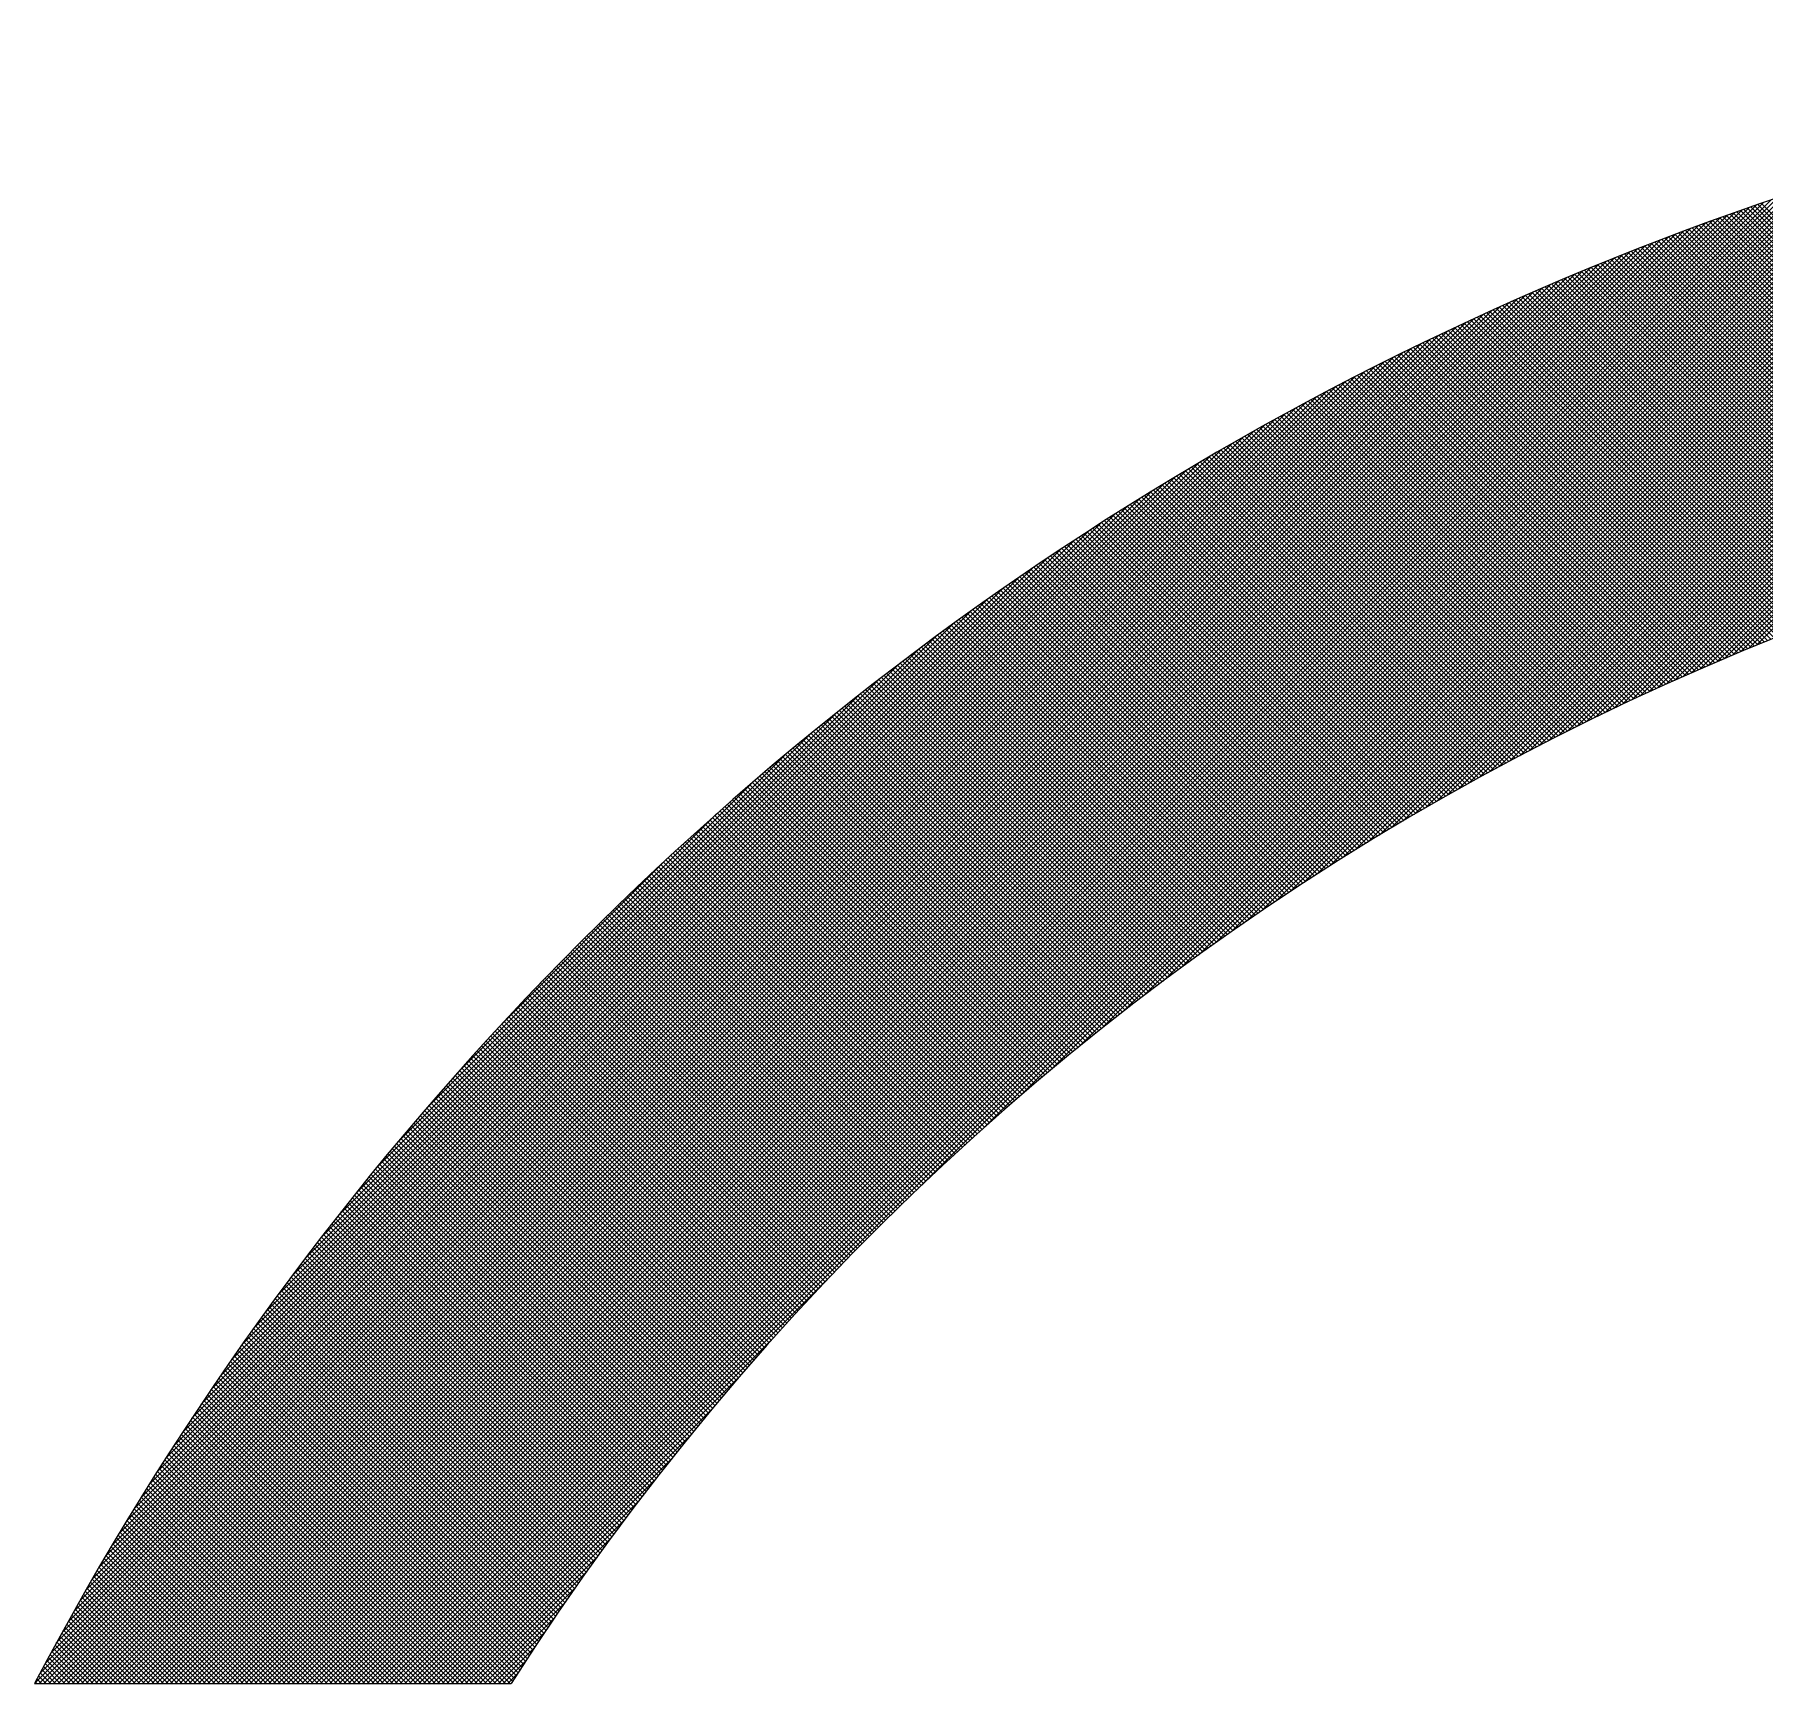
# Model space of a CAD drawing. Header units: millimetres. Extents: x 6786 to 7380, y -302 to 118.
# Drawn here: x 7322.034 to 7325.297, y -282.443 to -279.333 of the extents above; entities that cross this region are included whole.
import ezdxf

# ---------------------------------------------------------------- set-up
doc = ezdxf.new("R2010")
doc.units = ezdxf.units.MM
doc.linetypes.add('XKITLINE00', pattern=[0])

msp = doc.modelspace()

# ---------------------------------------------------------------- linework, layer by layer
at = {"color": 5, "linetype": 'XKITLINE00', "lineweight": 0}
for p, q in [((7325.0797, -280.5729), (7326.2419, -279.4108)), ((7325.096, -280.5655), (7326.2524, -279.4091)), ((7325.1122, -280.5581), (7326.263, -279.4074)), ((7325.1283, -280.5509), (7326.2735, -279.4057)), ((7325.1442, -280.5438), (7326.284, -279.404)), ((7325.16, -280.5368), (7326.2945, -279.4024)), ((7325.1757, -280.53), (7326.3049, -279.4007)), ((7325.1913, -280.5232), (7326.3154, -279.3991)), ((7325.2068, -280.5166), (7326.3258, -279.3976)), ((7325.2221, -280.5101), (7326.3362, -279.396)), ((7325.2374, -280.5036), (7326.3465, -279.3945)), ((7325.2526, -280.4973), (7326.3569, -279.393)), ((7325.2677, -280.4911), (7326.3672, -279.3915)), ((7325.2826, -280.4849), (7326.3775, -279.39)), ((7324.7979, -280.7133), (7326.0693, -279.442)), ((7324.8169, -280.7032), (7326.0803, -279.4398)), ((7324.8357, -280.6932), (7326.0912, -279.4377)), ((7324.8543, -280.6835), (7326.1021, -279.4356)), ((7324.8726, -280.6739), (7326.113, -279.4335)), ((7324.8908, -280.6646), (7326.1239, -279.4315)), ((7324.9088, -280.6554), (7326.1348, -279.4295)), ((7324.9266, -280.6465), (7326.1456, -279.4275)), ((7324.9443, -280.6377), (7326.1564, -279.4256)), ((7324.9617, -280.629), (7326.1672, -279.4236)), ((7324.979, -280.6206), (7326.1779, -279.4217)), ((7324.9962, -280.6123), (7326.1886, -279.4198)), ((7325.0132, -280.6041), (7326.1993, -279.418)), ((7325.03, -280.5961), (7326.21, -279.4161)), ((7325.0467, -280.5882), (7326.2206, -279.4143)), ((7325.0633, -280.5805), (7326.2313, -279.4126)), ((7324.5017, -280.8858), (7325.9125, -279.4749)), ((7324.5252, -280.8711), (7325.9239, -279.4724)), ((7324.5483, -280.8569), (7325.9353, -279.4699)), ((7324.571, -280.843), (7325.9466, -279.4674)), ((7324.5932, -280.8296), (7325.9579, -279.4649)), ((7324.6151, -280.8166), (7325.9692, -279.4625)), ((7324.6366, -280.8039), (7325.9804, -279.4601)), ((7324.6578, -280.7916), (7325.9916, -279.4577)), ((7324.6787, -280.7795), (7326.0028, -279.4554)), ((7324.6992, -280.7678), (7326.0139, -279.4531)), ((7324.7195, -280.7564), (7326.0251, -279.4508)), ((7324.7395, -280.7453), (7326.0362, -279.4486)), ((7324.7592, -280.7344), (7326.0472, -279.4463)), ((7324.7787, -280.7237), (7326.0583, -279.4441)), ((7324.1629, -281.1185), (7325.7734, -279.508)), ((7324.1971, -281.0931), (7325.7852, -279.5051)), ((7324.2298, -281.0693), (7325.7969, -279.5022)), ((7324.2611, -281.0469), (7325.8086, -279.4993)), ((7324.2911, -281.0256), (7325.8203, -279.4965)), ((7324.3202, -281.0054), (7325.832, -279.4937)), ((7324.3483, -280.9862), (7325.8436, -279.4909)), ((7324.3755, -280.9678), (7325.8551, -279.4881)), ((7324.402, -280.9501), (7325.8667, -279.4854)), ((7324.4278, -280.9331), (7325.8782, -279.4828)), ((7324.453, -280.9168), (7325.8897, -279.4801)), ((7324.4776, -280.9011), (7325.9011, -279.4775)), ((7322.7497, -282.4433), (7325.6536, -279.5394)), ((7322.7585, -282.4433), (7325.6658, -279.5361)), ((7323.7052, -281.5055), (7325.6779, -279.5328)), ((7323.8207, -281.3988), (7325.69, -279.5296)), ((7323.8932, -281.3352), (7325.702, -279.5264)), ((7323.9514, -281.2858), (7325.714, -279.5232)), ((7324.0018, -281.2443), (7325.7259, -279.5201)), ((7324.0469, -281.208), (7325.7379, -279.517)), ((7324.0883, -281.1755), (7325.7497, -279.514)), ((7324.1267, -281.1459), (7325.7616, -279.511)), ((7322.6702, -282.4433), (7325.5425, -279.571)), ((7322.679, -282.4433), (7325.555, -279.5673)), ((7322.6878, -282.4433), (7325.5675, -279.5637)), ((7322.6967, -282.4433), (7325.5799, -279.5601)), ((7322.7055, -282.4433), (7325.5923, -279.5565)), ((7322.7143, -282.4433), (7325.6047, -279.553)), ((7322.7232, -282.4433), (7325.617, -279.5496)), ((7322.732, -282.4433), (7325.6292, -279.5461)), ((7322.7409, -282.4433), (7325.6414, -279.5427)), ((7322.5906, -282.4433), (7325.4279, -279.606)), ((7322.5994, -282.4433), (7325.4408, -279.602)), ((7322.6083, -282.4433), (7325.4537, -279.5979)), ((7322.6171, -282.4433), (7325.4665, -279.5939)), ((7322.626, -282.4433), (7325.4793, -279.59)), ((7322.6348, -282.4433), (7325.492, -279.5861)), ((7322.6436, -282.4433), (7325.5047, -279.5822)), ((7322.6525, -282.4433), (7325.5174, -279.5784)), ((7322.6613, -282.4433), (7325.53, -279.5747)), ((7322.5287, -282.4433), (7325.336, -279.636)), ((7322.5376, -282.4433), (7325.3493, -279.6316)), ((7322.5464, -282.4433), (7325.3625, -279.6272)), ((7322.5552, -282.4433), (7325.3757, -279.6229)), ((7322.5641, -282.4433), (7325.3888, -279.6186)), ((7322.5729, -282.4433), (7325.4019, -279.6144)), ((7322.5818, -282.4433), (7325.4149, -279.6102)), ((7322.4669, -282.4433), (7325.2415, -279.6686)), ((7322.4757, -282.4433), (7325.2552, -279.6638)), ((7322.4845, -282.4433), (7325.2688, -279.659)), ((7322.4934, -282.4433), (7325.2824, -279.6543)), ((7322.5022, -282.4433), (7325.2959, -279.6497)), ((7322.5111, -282.4433), (7325.3093, -279.6451)), ((7322.5199, -282.4433), (7325.3227, -279.6405)), ((7325.8522, -280.2913), (7325.2327, -279.6718)), ((7325.8591, -280.2894), (7325.2392, -279.6695)), ((7325.866, -280.2875), (7325.2457, -279.6672)), ((7325.873, -280.2856), (7325.2523, -279.6649)), ((7325.88, -280.2837), (7325.2588, -279.6626)), ((7325.8869, -280.2818), (7325.2653, -279.6603)), ((7325.8939, -280.28), (7325.2719, -279.658)), ((7325.9009, -280.2781), (7325.2785, -279.6557)), ((7325.9079, -280.2763), (7325.285, -279.6534)), ((7325.9149, -280.2745), (7325.2916, -279.6511)), ((7322.405, -282.4433), (7325.1441, -279.7042)), ((7322.4138, -282.4433), (7325.1582, -279.6989)), ((7322.4227, -282.4433), (7325.1723, -279.6937)), ((7322.4315, -282.4433), (7325.1863, -279.6886)), ((7322.4403, -282.4433), (7325.2002, -279.6835)), ((7322.4492, -282.4433), (7325.214, -279.6785)), ((7322.458, -282.4433), (7325.2278, -279.6735)), ((7325.7559, -280.3187), (7325.1421, -279.7049)), ((7325.7627, -280.3167), (7325.1485, -279.7025)), ((7325.7696, -280.3147), (7325.155, -279.7001)), ((7325.7764, -280.3127), (7325.1614, -279.6977)), ((7325.7832, -280.3107), (7325.1679, -279.6953)), ((7325.7901, -280.3087), (7325.1743, -279.693)), ((7325.797, -280.3068), (7325.1808, -279.6906)), ((7325.8038, -280.3048), (7325.1872, -279.6882)), ((7325.8107, -280.3028), (7325.1937, -279.6858)), ((7325.8176, -280.3009), (7325.2002, -279.6835)), ((7325.8245, -280.299), (7325.2067, -279.6811)), ((7325.8314, -280.297), (7325.2132, -279.6788)), ((7325.8383, -280.2951), (7325.2197, -279.6765)), ((7325.8452, -280.2932), (7325.2262, -279.6741)), ((7322.352, -282.4433), (7325.058, -279.7372)), ((7322.3608, -282.4433), (7325.0726, -279.7316)), ((7322.3696, -282.4433), (7325.087, -279.7259)), ((7322.3785, -282.4433), (7325.1014, -279.7204)), ((7322.3873, -282.4433), (7325.1157, -279.7149)), ((7322.3961, -282.4433), (7325.13, -279.7095)), ((7325.6679, -280.3457), (7325.0591, -279.7368)), ((7325.6747, -280.3436), (7325.0654, -279.7343)), ((7325.6814, -280.3415), (7325.0718, -279.7319)), ((7325.6881, -280.3393), (7325.0782, -279.7294)), ((7325.6949, -280.3373), (7325.0845, -279.7269)), ((7325.7016, -280.3352), (7325.0909, -279.7244)), ((7325.7084, -280.3331), (7325.0973, -279.722)), ((7325.7151, -280.331), (7325.1037, -279.7195)), ((7325.7219, -280.3289), (7325.11, -279.7171)), ((7325.7287, -280.3269), (7325.1164, -279.7146)), ((7325.7355, -280.3248), (7325.1229, -279.7122)), ((7325.7423, -280.3228), (7325.1293, -279.7098)), ((7325.7491, -280.3208), (7325.1357, -279.7074)), ((7322.3078, -282.4433), (7324.9843, -279.7668)), ((7322.3166, -282.4433), (7324.9992, -279.7608)), ((7322.3254, -282.4433), (7325.014, -279.7548)), ((7322.3343, -282.4433), (7325.0288, -279.7488)), ((7322.3431, -282.4433), (7325.0434, -279.743)), ((7325.5813, -280.3739), (7324.9771, -279.7698)), ((7325.5879, -280.3717), (7324.9834, -279.7672)), ((7325.5945, -280.3695), (7324.9897, -279.7646)), ((7325.6012, -280.3673), (7324.9959, -279.7621)), ((7325.6078, -280.3651), (7325.0022, -279.7595)), ((7325.6145, -280.3629), (7325.0085, -279.757)), ((7325.6211, -280.3607), (7325.0148, -279.7544)), ((7325.6278, -280.3586), (7325.0211, -279.7519)), ((7325.6345, -280.3564), (7325.0274, -279.7494)), ((7325.6411, -280.3542), (7325.0338, -279.7469)), ((7325.6478, -280.3521), (7325.0401, -279.7443)), ((7325.6545, -280.3499), (7325.0464, -279.7418)), ((7325.6612, -280.3478), (7325.0527, -279.7393)), ((7322.2636, -282.4433), (7324.9084, -279.7985)), ((7322.2724, -282.4433), (7324.9238, -279.792)), ((7322.2812, -282.4433), (7324.939, -279.7856)), ((7322.2901, -282.4433), (7324.9542, -279.7792)), ((7322.2989, -282.4433), (7324.9693, -279.773)), ((7325.5024, -280.4012), (7324.9023, -279.8011)), ((7325.509, -280.3989), (7324.9085, -279.7984)), ((7325.5155, -280.3966), (7324.9147, -279.7958)), ((7325.5221, -280.3943), (7324.921, -279.7932)), ((7325.5286, -280.392), (7324.9272, -279.7905)), ((7325.5352, -280.3897), (7324.9334, -279.7879)), ((7325.5417, -280.3874), (7324.9396, -279.7853)), ((7325.5483, -280.3852), (7324.9458, -279.7827)), ((7325.5549, -280.3829), (7324.9521, -279.7801)), ((7325.5615, -280.3806), (7324.9583, -279.7775)), ((7325.5681, -280.3784), (7324.9646, -279.7749)), ((7325.5747, -280.3762), (7324.9708, -279.7723)), ((7322.2194, -282.4433), (7324.8303, -279.8324)), ((7322.2282, -282.4433), (7324.8461, -279.8254)), ((7322.237, -282.4433), (7324.8619, -279.8185)), ((7322.2459, -282.4433), (7324.8775, -279.8117)), ((7322.2547, -282.4433), (7324.893, -279.8051)), ((7325.4247, -280.4295), (7324.8284, -279.8332)), ((7325.4311, -280.4271), (7324.8346, -279.8305)), ((7325.4376, -280.4247), (7324.8407, -279.8278)), ((7325.444, -280.4223), (7324.8468, -279.8251)), ((7325.4505, -280.4199), (7324.853, -279.8224)), ((7325.457, -280.4175), (7324.8591, -279.8197)), ((7325.4634, -280.4152), (7324.8653, -279.817)), ((7325.4699, -280.4128), (7324.8714, -279.8144)), ((7325.4764, -280.4105), (7324.8776, -279.8117)), ((7325.4829, -280.4081), (7324.8838, -279.809)), ((7325.4894, -280.4058), (7324.89, -279.8064)), ((7325.4959, -280.4035), (7324.8961, -279.8037)), ((7322.184, -282.4433), (7324.766, -279.8613)), ((7322.1929, -282.4433), (7324.7823, -279.8539)), ((7322.2017, -282.4433), (7324.7984, -279.8466)), ((7322.2105, -282.4433), (7324.8144, -279.8394)), ((7325.348, -280.4588), (7324.7554, -279.8662)), ((7325.3543, -280.4563), (7324.7614, -279.8634)), ((7325.3607, -280.4538), (7324.7675, -279.8606)), ((7325.367, -280.4514), (7324.7735, -279.8579)), ((7325.3734, -280.4489), (7324.7796, -279.8551)), ((7325.3798, -280.4465), (7324.7857, -279.8524)), ((7325.3862, -280.444), (7324.7918, -279.8496)), ((7325.3926, -280.4416), (7324.7979, -279.8469)), ((7325.399, -280.4391), (7324.804, -279.8441)), ((7325.4054, -280.4367), (7324.8101, -279.8414)), ((7325.4118, -280.4343), (7324.8162, -279.8387)), ((7325.4182, -280.4319), (7324.8223, -279.8359)), ((7322.1398, -282.4433), (7324.6831, -279.9)), ((7322.1487, -282.4433), (7324.7, -279.892)), ((7322.1575, -282.4433), (7324.7167, -279.8842)), ((7322.1663, -282.4433), (7324.7332, -279.8764)), ((7322.1752, -282.4433), (7324.7497, -279.8688)), ((7325.2723, -280.4892), (7324.6831, -279.9)), ((7325.2785, -280.4866), (7324.6891, -279.8972)), ((7325.2848, -280.484), (7324.6951, -279.8943)), ((7325.2911, -280.4815), (7324.7011, -279.8915)), ((7325.2974, -280.4789), (7324.7071, -279.8887)), ((7325.3037, -280.4764), (7324.7131, -279.8858)), ((7325.31, -280.4739), (7324.7191, -279.883)), ((7325.3163, -280.4713), (7324.7252, -279.8802)), ((7325.3226, -280.4688), (7324.7312, -279.8774)), ((7325.3289, -280.4663), (7324.7372, -279.8746)), ((7325.3353, -280.4638), (7324.7433, -279.8718)), ((7325.3416, -280.4613), (7324.7493, -279.869)), ((7322.1045, -282.4433), (7324.6146, -279.9332)), ((7322.1133, -282.4433), (7324.6319, -279.9247)), ((7322.1221, -282.4433), (7324.6491, -279.9164)), ((7322.131, -282.4433), (7324.6662, -279.9081)), ((7325.2037, -280.5179), (7324.6176, -279.9317)), ((7325.2099, -280.5152), (7324.6235, -279.9288)), ((7325.2161, -280.5126), (7324.6295, -279.9259)), ((7325.2223, -280.51), (7324.6354, -279.923)), ((7325.2286, -280.5073), (7324.6413, -279.9201)), ((7325.2348, -280.5047), (7324.6473, -279.9172)), ((7325.241, -280.5021), (7324.6532, -279.9144)), ((7325.2472, -280.4995), (7324.6592, -279.9115)), ((7325.2535, -280.4969), (7324.6652, -279.9086)), ((7325.2597, -280.4943), (7324.6711, -279.9057)), ((7325.266, -280.4917), (7324.6771, -279.9029)), ((7322.078, -282.4433), (7324.5616, -279.9596)), ((7322.0868, -282.4433), (7324.5794, -279.9507)), ((7322.0956, -282.4433), (7324.5971, -279.9419)), ((7325.1361, -280.5474), (7324.5528, -279.9641)), ((7325.1422, -280.5447), (7324.5586, -279.9612)), ((7325.1483, -280.542), (7324.5645, -279.9582)), ((7325.1544, -280.5393), (7324.5704, -279.9552)), ((7325.1606, -280.5366), (7324.5763, -279.9523)), ((7325.1667, -280.5339), (7324.5821, -279.9493)), ((7325.1729, -280.5312), (7324.588, -279.9464)), ((7325.179, -280.5285), (7324.5939, -279.9434)), ((7325.1852, -280.5259), (7324.5998, -279.9405)), ((7325.1914, -280.5232), (7324.6058, -279.9376)), ((7325.1976, -280.5205), (7324.6117, -279.9347)), ((7322.0426, -282.4433), (7324.4889, -279.997)), ((7322.0514, -282.4433), (7324.5073, -279.9874)), ((7322.0603, -282.4433), (7324.5256, -279.978)), ((7322.0691, -282.4433), (7324.5437, -279.9687)), ((7325.0692, -280.5778), (7324.4886, -279.9972)), ((7325.0752, -280.575), (7324.4944, -279.9942)), ((7325.0813, -280.5722), (7324.5002, -279.9911)), ((7325.0873, -280.5694), (7324.506, -279.9881)), ((7325.0934, -280.5667), (7324.5119, -279.9851)), ((7325.0995, -280.5639), (7324.5177, -279.9821)), ((7325.1056, -280.5611), (7324.5235, -279.9791)), ((7325.1116, -280.5584), (7324.5294, -279.9761)), ((7325.1177, -280.5556), (7324.5352, -279.9731)), ((7325.1238, -280.5529), (7324.541, -279.9701)), ((7325.1299, -280.5502), (7324.5469, -279.9671)), ((7322.0338, -282.4433), (7324.4703, -280.0068)), ((7322.0435, -282.4247), (7324.4515, -280.0168)), ((7322.0537, -282.4057), (7324.4325, -280.0269)), ((7325.0031, -280.6089), (7324.4251, -280.0309)), ((7325.0091, -280.6061), (7324.4308, -280.0278)), ((7325.0151, -280.6032), (7324.4366, -280.0247)), ((7325.0211, -280.6004), (7324.4423, -280.0217)), ((7325.027, -280.5975), (7324.4481, -280.0186)), ((7325.033, -280.5947), (7324.4539, -280.0155)), ((7325.0391, -280.5918), (7324.4596, -280.0124)), ((7325.0451, -280.589), (7324.4654, -280.0094)), ((7325.0511, -280.5862), (7324.4712, -280.0063)), ((7325.0571, -280.5834), (7324.477, -280.0033)), ((7325.0631, -280.5806), (7324.4828, -280.0002)), ((7322.0641, -282.3865), (7324.4133, -280.0373)), ((7322.0746, -282.3671), (7324.3939, -280.0479)), ((7322.0854, -282.3475), (7324.3743, -280.0586)), ((7324.9437, -280.6379), (7324.3679, -280.0621)), ((7324.9496, -280.635), (7324.3736, -280.059)), ((7324.9556, -280.6321), (7324.3793, -280.0558)), ((7324.9615, -280.6292), (7324.385, -280.0527)), ((7324.9674, -280.6263), (7324.3907, -280.0496)), ((7324.9733, -280.6234), (7324.3964, -280.0465)), ((7324.9793, -280.6205), (7324.4022, -280.0433)), ((7324.9852, -280.6176), (7324.4079, -280.0402)), ((7324.9912, -280.6147), (7324.4136, -280.0371)), ((7324.9971, -280.6118), (7324.4193, -280.034)), ((7322.0964, -282.3277), (7324.3544, -280.0696)), ((7322.1076, -282.3076), (7324.3344, -280.0808)), ((7322.1191, -282.2873), (7324.3141, -280.0923)), ((7324.885, -280.6676), (7324.3113, -280.0939)), ((7324.8908, -280.6646), (7324.3169, -280.0907)), ((7324.8967, -280.6616), (7324.3226, -280.0875)), ((7324.9025, -280.6586), (7324.3282, -280.0843)), ((7324.9084, -280.6557), (7324.3339, -280.0811)), ((7324.9143, -280.6527), (7324.3395, -280.0779)), ((7324.9202, -280.6497), (7324.3452, -280.0748)), ((7324.926, -280.6468), (7324.3509, -280.0716)), ((7324.9319, -280.6438), (7324.3565, -280.0684)), ((7324.9378, -280.6409), (7324.3622, -280.0653)), ((7322.1308, -282.2668), (7324.2935, -280.104)), ((7322.1428, -282.2459), (7324.2727, -280.116)), ((7322.155, -282.2249), (7324.2516, -280.1282)), ((7324.8269, -280.6979), (7324.2552, -280.1262)), ((7324.8327, -280.6948), (7324.2608, -280.1229)), ((7324.8384, -280.6918), (7324.2664, -280.1197)), ((7324.8442, -280.6887), (7324.272, -280.1164)), ((7324.85, -280.6857), (7324.2776, -280.1132)), ((7324.8559, -280.6827), (7324.2832, -280.11)), ((7324.8617, -280.6796), (7324.2888, -280.1067)), ((7324.8675, -280.6766), (7324.2944, -280.1035)), ((7324.8733, -280.6736), (7324.3, -280.1003)), ((7324.8791, -280.6706), (7324.3056, -280.0971)), ((7322.1676, -282.2035), (7324.2302, -280.1408)), ((7322.1804, -282.1818), (7324.2085, -280.1536)), ((7324.7694, -280.7288), (7324.1996, -280.159)), ((7324.7751, -280.7257), (7324.2051, -280.1557)), ((7324.7808, -280.7225), (7324.2107, -280.1524)), ((7324.7866, -280.7194), (7324.2162, -280.1491)), ((7324.7923, -280.7163), (7324.2218, -280.1458)), ((7324.7981, -280.7132), (7324.2273, -280.1425)), ((7324.8038, -280.7102), (7324.2329, -280.1392)), ((7324.8096, -280.7071), (7324.2384, -280.136)), ((7324.8153, -280.704), (7324.244, -280.1327)), ((7324.8211, -280.7009), (7324.2496, -280.1294)), ((7322.1936, -282.1598), (7324.1865, -280.1668)), ((7322.2071, -282.1374), (7324.1642, -280.1803)), ((7322.2209, -282.1148), (7324.1415, -280.1941)), ((7324.7125, -280.7603), (7324.1445, -280.1923)), ((7324.7182, -280.7571), (7324.15, -280.1889)), ((7324.7239, -280.7539), (7324.1555, -280.1856)), ((7324.7295, -280.7508), (7324.161, -280.1822)), ((7324.7352, -280.7476), (7324.1665, -280.1789)), ((7324.7409, -280.7445), (7324.172, -280.1756)), ((7324.7466, -280.7413), (7324.1775, -280.1722)), ((7324.7523, -280.7382), (7324.183, -280.1689)), ((7324.758, -280.735), (7324.1885, -280.1656)), ((7324.7637, -280.7319), (7324.1941, -280.1623)), ((7322.2351, -282.0917), (7324.1184, -280.2084)), ((7322.2498, -282.0682), (7324.095, -280.223)), ((7324.6563, -280.7924), (7324.09, -280.2261)), ((7324.6619, -280.7892), (7324.0954, -280.2227)), ((7324.6675, -280.786), (7324.1009, -280.2193)), ((7324.6731, -280.7827), (7324.1063, -280.2159)), ((7324.6787, -280.7795), (7324.1117, -280.2125)), ((7324.6843, -280.7763), (7324.1172, -280.2092)), ((7324.69, -280.7731), (7324.1227, -280.2058)), ((7324.6956, -280.7699), (7324.1281, -280.2024)), ((7324.7012, -280.7667), (7324.1336, -280.199)), ((7324.7069, -280.7635), (7324.1391, -280.1957)), ((7322.2648, -282.0443), (7324.0711, -280.2381)), ((7322.2803, -282.02), (7324.0468, -280.2536)), ((7324.6062, -280.8219), (7324.0413, -280.257)), ((7324.6117, -280.8186), (7324.0467, -280.2536)), ((7324.6173, -280.8153), (7324.0521, -280.2501)), ((7324.6228, -280.812), (7324.0575, -280.2467)), ((7324.6284, -280.8087), (7324.0629, -280.2433)), ((7324.634, -280.8055), (7324.0683, -280.2398)), ((7324.6395, -280.8022), (7324.0737, -280.2364)), ((7324.6451, -280.7989), (7324.0791, -280.233)), ((7324.6507, -280.7957), (7324.0846, -280.2296)), ((7322.2963, -281.9952), (7324.0219, -280.2695)), ((7322.3128, -281.9698), (7323.9966, -280.286)), ((7324.5511, -280.8552), (7323.9877, -280.2918)), ((7324.5566, -280.8518), (7323.9931, -280.2883)), ((7324.562, -280.8485), (7323.9984, -280.2848)), ((7324.5675, -280.8451), (7324.0038, -280.2813)), ((7324.573, -280.8418), (7324.0091, -280.2779)), ((7324.5785, -280.8384), (7324.0145, -280.2744)), ((7324.5841, -280.8351), (7324.0198, -280.2709)), ((7324.5896, -280.8318), (7324.0252, -280.2674)), ((7324.5951, -280.8285), (7324.0306, -280.264)), ((7324.6006, -280.8252), (7324.0359, -280.2605)), ((7322.3299, -281.9439), (7323.9707, -280.3031)), ((7322.3475, -281.9174), (7323.9442, -280.3208)), ((7324.502, -280.8856), (7323.94, -280.3236)), ((7324.5074, -280.8822), (7323.9452, -280.3201)), ((7324.5128, -280.8788), (7323.9505, -280.3165)), ((7324.5183, -280.8754), (7323.9558, -280.313)), ((7324.5237, -280.872), (7323.9611, -280.3094)), ((7324.5292, -280.8686), (7323.9665, -280.3059)), ((7324.5347, -280.8653), (7323.9718, -280.3024)), ((7324.5401, -280.8619), (7323.9771, -280.2989)), ((7324.5456, -280.8585), (7323.9824, -280.2954)), ((7322.3658, -281.8903), (7323.917, -280.3391)), ((7324.4534, -280.9166), (7323.8926, -280.3558)), ((7324.4588, -280.9131), (7323.8978, -280.3522)), ((7324.4641, -280.9097), (7323.9031, -280.3486)), ((7324.4695, -280.9062), (7323.9083, -280.345)), ((7324.4749, -280.9028), (7323.9136, -280.3414)), ((7324.4803, -280.8993), (7323.9188, -280.3378)), ((7324.4857, -280.8959), (7323.9241, -280.3343)), ((7324.4911, -280.8925), (7323.9294, -280.3307)), ((7324.4966, -280.889), (7323.9347, -280.3272)), ((7322.3849, -281.8624), (7323.8892, -280.3581)), ((7322.4047, -281.8338), (7323.8605, -280.3779)), ((7324.4052, -280.948), (7323.8456, -280.3883)), ((7324.4106, -280.9445), (7323.8508, -280.3847)), ((7324.4159, -280.941), (7323.856, -280.3811)), ((7324.4212, -280.9375), (7323.8612, -280.3774)), ((7324.4266, -280.934), (7323.8664, -280.3738)), ((7324.4319, -280.9305), (7323.8716, -280.3702)), ((7324.4373, -280.927), (7323.8769, -280.3666)), ((7324.4426, -280.9235), (7323.8821, -280.363)), ((7324.448, -280.92), (7323.8873, -280.3594)), ((7322.4253, -281.8043), (7323.831, -280.3986)), ((7322.447, -281.7738), (7323.8006, -280.4202)), ((7324.3576, -280.9799), (7323.799, -280.4213)), ((7324.3628, -280.9763), (7323.8042, -280.4176)), ((7324.3681, -280.9727), (7323.8093, -280.4139)), ((7324.3734, -280.9692), (7323.8145, -280.4103)), ((7324.3787, -280.9656), (7323.8197, -280.4066)), ((7324.384, -280.9621), (7323.8248, -280.4029)), ((7324.3893, -280.9586), (7323.83, -280.3993)), ((7324.3946, -280.955), (7323.8352, -280.3956)), ((7324.3999, -280.9515), (7323.8404, -280.392)), ((7322.4697, -281.7423), (7323.769, -280.4429)), ((7324.3104, -281.0122), (7323.7528, -280.4547)), ((7324.3156, -281.0086), (7323.7579, -280.4509)), ((7324.3208, -281.005), (7323.7631, -280.4472)), ((7324.3261, -281.0014), (7323.7682, -280.4435)), ((7324.3313, -280.9978), (7323.7733, -280.4398)), ((7324.3365, -280.9942), (7323.7784, -280.4361)), ((7324.3418, -280.9906), (7323.7836, -280.4324)), ((7324.347, -280.987), (7323.7887, -280.4287)), ((7324.3523, -280.9834), (7323.7939, -280.425)), ((7322.4936, -281.7095), (7323.7363, -280.4668)), ((7324.2688, -281.0414), (7323.7121, -280.4847)), ((7324.274, -281.0377), (7323.7172, -280.4809)), ((7324.2792, -281.034), (7323.7223, -280.4771)), ((7324.2844, -281.0304), (7323.7274, -280.4734)), ((7324.2896, -281.0267), (7323.7324, -280.4696)), ((7324.2947, -281.0231), (7323.7375, -280.4659)), ((7324.3, -281.0195), (7323.7426, -280.4621)), ((7324.3052, -281.0158), (7323.7477, -280.4584)), ((7322.5189, -281.6754), (7323.7021, -280.4921)), ((7322.5458, -281.6396), (7323.6664, -280.519)), ((7324.2225, -281.0746), (7323.6667, -280.5188)), ((7324.2276, -281.0709), (7323.6717, -280.515)), ((7324.2327, -281.0672), (7323.6768, -280.5112)), ((7324.2379, -281.0635), (7323.6818, -280.5074)), ((7324.243, -281.0598), (7323.6868, -280.5036)), ((7324.2482, -281.0561), (7323.6919, -280.4998)), ((7324.2533, -281.0524), (7323.6969, -280.496)), ((7324.2585, -281.0487), (7323.702, -280.4922)), ((7324.2636, -281.045), (7323.7071, -280.4884)), ((7322.5746, -281.602), (7323.6287, -280.5478)), ((7324.1766, -281.1083), (7323.6217, -280.5533)), ((7324.1817, -281.1045), (7323.6266, -280.5495)), ((7324.1868, -281.1008), (7323.6316, -280.5456)), ((7324.1919, -281.097), (7323.6366, -280.5418)), ((7324.197, -281.0933), (7323.6416, -280.5379)), ((7324.2021, -281.0895), (7323.6466, -280.5341)), ((7324.2072, -281.0858), (7323.6516, -280.5303)), ((7324.2123, -281.082), (7323.6566, -280.5264)), ((7324.2174, -281.0783), (7323.6617, -280.5226)), ((7322.6057, -281.562), (7323.5888, -280.5789)), ((7324.1362, -281.1386), (7323.582, -280.5843)), ((7324.1413, -281.1348), (7323.5869, -280.5804)), ((7324.1463, -281.131), (7323.5918, -280.5765)), ((7324.1514, -281.1272), (7323.5968, -280.5727)), ((7324.1564, -281.1234), (7323.6018, -280.5688)), ((7324.1614, -281.1196), (7323.6067, -280.5649)), ((7324.1665, -281.1158), (7323.6117, -280.561)), ((7324.1716, -281.1121), (7323.6167, -280.5572)), ((7322.6396, -281.5193), (7323.546, -280.6128)), ((7324.0962, -281.1693), (7323.5426, -280.6156)), ((7324.1012, -281.1654), (7323.5475, -280.6117)), ((7324.1062, -281.1616), (7323.5524, -280.6078)), ((7324.1112, -281.1577), (7323.5573, -280.6039)), ((7324.1162, -281.1539), (7323.5622, -280.5999)), ((7324.1212, -281.1501), (7323.5671, -280.596)), ((7324.1262, -281.1463), (7323.5721, -280.5921)), ((7324.1312, -281.1424), (7323.577, -280.5882)), ((7322.6771, -281.4729), (7323.4997, -280.6504)), ((7324.0516, -281.2043), (7323.4986, -280.6512)), ((7324.0566, -281.2003), (7323.5035, -280.6473)), ((7324.0615, -281.1964), (7323.5083, -280.6433)), ((7324.0664, -281.1926), (7323.5132, -280.6393)), ((7324.0714, -281.1887), (7323.5181, -280.6354)), ((7324.0763, -281.1848), (7323.523, -280.6314)), ((7324.0813, -281.1809), (7323.5279, -280.6275)), ((7324.0863, -281.177), (7323.5328, -280.6235)), ((7324.0912, -281.1732), (7323.5377, -280.6196)), ((7324.0124, -281.2357), (7323.4599, -280.6832)), ((7324.0173, -281.2317), (7323.4647, -280.6792)), ((7324.0221, -281.2278), (7323.4695, -280.6752)), ((7324.027, -281.2239), (7323.4744, -280.6712)), ((7324.032, -281.2199), (7323.4792, -280.6672)), ((7324.0369, -281.216), (7323.4841, -280.6632)), ((7324.0418, -281.2121), (7323.4889, -280.6592)), ((7324.0467, -281.2082), (7323.4938, -280.6552)), ((7322.7195, -281.4217), (7323.4485, -280.6927)), ((7323.9735, -281.2675), (7323.4214, -280.7155)), ((7323.9783, -281.2635), (7323.4262, -280.7114)), ((7323.9832, -281.2595), (7323.431, -280.7074)), ((7323.988, -281.2555), (7323.4358, -280.7034)), ((7323.9929, -281.2516), (7323.4406, -280.6993)), ((7323.9977, -281.2476), (7323.4454, -280.6953)), ((7324.0026, -281.2436), (7323.4502, -280.6913)), ((7324.0075, -281.2397), (7323.4551, -280.6872)), ((7322.7688, -281.3635), (7323.3903, -280.7421)), ((7323.9349, -281.2997), (7323.3833, -280.7481)), ((7323.9397, -281.2956), (7323.3881, -280.744)), ((7323.9445, -281.2916), (7323.3928, -280.7399)), ((7323.9493, -281.2876), (7323.3976, -280.7358)), ((7323.9541, -281.2835), (7323.4023, -280.7317)), ((7323.959, -281.2795), (7323.4071, -280.7277)), ((7323.9638, -281.2755), (7323.4119, -280.7236)), ((7323.9686, -281.2715), (7323.4167, -280.7195)), ((7323.8967, -281.3322), (7323.3455, -280.781)), ((7323.9015, -281.3281), (7323.3502, -280.7768)), ((7323.9062, -281.324), (7323.3549, -280.7727)), ((7323.911, -281.3199), (7323.3597, -280.7686)), ((7323.9158, -281.3159), (7323.3644, -280.7645)), ((7323.9205, -281.3118), (7323.3691, -280.7604)), ((7323.9253, -281.3078), (7323.3738, -280.7563)), ((7323.9301, -281.3037), (7323.3786, -280.7522)), ((7322.8298, -281.2937), (7323.3205, -280.8031)), ((7323.8589, -281.365), (7323.308, -280.8142)), ((7323.8636, -281.3609), (7323.3127, -280.81)), ((7323.8683, -281.3568), (7323.3173, -280.8058)), ((7323.873, -281.3527), (7323.322, -280.8017)), ((7323.8777, -281.3486), (7323.3267, -280.7975)), ((7323.8825, -281.3445), (7323.3314, -280.7934)), ((7323.8872, -281.3404), (7323.3361, -280.7892)), ((7323.892, -281.3363), (7323.3408, -280.7851)), ((7323.826, -281.3941), (7323.2754, -280.8435)), ((7323.8307, -281.3899), (7323.2801, -280.8393)), ((7323.8354, -281.3858), (7323.2847, -280.8351)), ((7323.8401, -281.3816), (7323.2894, -280.8309)), ((7323.8448, -281.3775), (7323.294, -280.8267)), ((7323.8495, -281.3733), (7323.2987, -280.8225)), ((7323.8542, -281.3692), (7323.3033, -280.8183)), ((7323.7888, -281.4276), (7323.2385, -280.8772)), ((7323.7935, -281.4234), (7323.2431, -280.873)), ((7323.7981, -281.4192), (7323.2477, -280.8688)), ((7323.8027, -281.415), (7323.2523, -280.8645)), ((7323.8074, -281.4108), (7323.2569, -280.8603)), ((7323.812, -281.4066), (7323.2615, -280.8561)), ((7323.8167, -281.4024), (7323.2662, -280.8519)), ((7323.8214, -281.3983), (7323.2708, -280.8477)), ((7322.9165, -281.1982), (7323.2249, -280.8898)), ((7323.752, -281.4615), (7323.2018, -280.9113)), ((7323.7566, -281.4572), (7323.2064, -280.907)), ((7323.7612, -281.453), (7323.211, -280.9028)), ((7323.7658, -281.4487), (7323.2155, -280.8985)), ((7323.7704, -281.4445), (7323.2201, -280.8942)), ((7323.775, -281.4403), (7323.2247, -280.89)), ((7323.7796, -281.436), (7323.2293, -280.8857)), ((7323.7842, -281.4318), (7323.2339, -280.8815)), ((7323.7201, -281.4914), (7323.17, -280.9414)), ((7323.7246, -281.4871), (7323.1746, -280.9371)), ((7323.7292, -281.4828), (7323.1791, -280.9328)), ((7323.7337, -281.4785), (7323.1836, -280.9285)), ((7323.7383, -281.4743), (7323.1882, -280.9242)), ((7323.7429, -281.47), (7323.1927, -280.9199)), ((7323.7474, -281.4657), (7323.1973, -280.9156)), ((7323.6839, -281.5259), (7323.134, -280.976)), ((7323.6884, -281.5216), (7323.1385, -280.9717)), ((7323.6929, -281.5173), (7323.1429, -280.9673)), ((7323.6974, -281.5129), (7323.1474, -280.963)), ((7323.7019, -281.5086), (7323.152, -280.9587)), ((7323.7065, -281.5043), (7323.1565, -280.9543)), ((7323.711, -281.5), (7323.161, -280.95)), ((7323.7155, -281.4957), (7323.1655, -280.9457)), ((7323.6525, -281.5564), (7323.1026, -281.0066)), ((7323.657, -281.5521), (7323.1071, -281.0022)), ((7323.6615, -281.5477), (7323.1116, -280.9978)), ((7323.6659, -281.5433), (7323.116, -280.9934)), ((7323.6704, -281.539), (7323.1205, -280.9891)), ((7323.6749, -281.5346), (7323.125, -280.9847)), ((7323.6794, -281.5303), (7323.1295, -280.9804)), ((7323.617, -281.5916), (7323.0671, -281.0418)), ((7323.6214, -281.5872), (7323.0716, -281.0374)), ((7323.6258, -281.5828), (7323.076, -281.0329)), ((7323.6303, -281.5784), (7323.0804, -281.0285)), ((7323.6347, -281.574), (7323.0849, -281.0241)), ((7323.6392, -281.5696), (7323.0893, -281.0197)), ((7323.6436, -281.5652), (7323.0937, -281.0153)), ((7323.6481, -281.5608), (7323.0982, -281.011)), ((7323.5862, -281.6227), (7323.0363, -281.0728)), ((7323.5906, -281.6182), (7323.0407, -281.0684)), ((7323.595, -281.6138), (7323.0451, -281.0639)), ((7323.5994, -281.6094), (7323.0495, -281.0595)), ((7323.6038, -281.6049), (7323.0539, -281.0551)), ((7323.6082, -281.6005), (7323.0583, -281.0506)), ((7323.6126, -281.596), (7323.0627, -281.0462)), ((7323.5557, -281.654), (7323.0057, -281.1041)), ((7323.56, -281.6496), (7323.0101, -281.0996)), ((7323.5644, -281.6451), (7323.0145, -281.0952)), ((7323.5687, -281.6406), (7323.0188, -281.0907)), ((7323.5731, -281.6361), (7323.0232, -281.0862)), ((7323.5774, -281.6316), (7323.0276, -281.0818)), ((7323.5818, -281.6272), (7323.0319, -281.0773)), ((7323.5211, -281.6902), (7322.9711, -281.1402)), ((7323.5254, -281.6857), (7322.9754, -281.1356)), ((7323.5297, -281.6811), (7322.9797, -281.1311)), ((7323.534, -281.6766), (7322.984, -281.1266)), ((7323.5383, -281.6721), (7322.9884, -281.1221)), ((7323.5427, -281.6676), (7322.9927, -281.1176)), ((7323.547, -281.6631), (7322.9971, -281.1131)), ((7323.5513, -281.6585), (7323.0014, -281.1086)), ((7323.4912, -281.7221), (7322.941, -281.172)), ((7323.4954, -281.7175), (7322.9453, -281.1674)), ((7323.4997, -281.713), (7322.9496, -281.1629)), ((7323.504, -281.7084), (7322.9539, -281.1583)), ((7323.5082, -281.7038), (7322.9582, -281.1538)), ((7323.5125, -281.6993), (7322.9625, -281.1492)), ((7323.5168, -281.6947), (7322.9668, -281.1447)), ((7323.4615, -281.7543), (7322.9111, -281.204)), ((7323.4657, -281.7497), (7322.9154, -281.1994)), ((7323.4699, -281.7451), (7322.9196, -281.1948)), ((7323.4742, -281.7405), (7322.9239, -281.1902)), ((7323.4784, -281.7359), (7322.9282, -281.1857)), ((7323.4826, -281.7313), (7322.9324, -281.1811)), ((7323.4869, -281.7267), (7322.9367, -281.1765)), ((7323.4321, -281.7868), (7322.8815, -281.2362)), ((7323.4362, -281.7821), (7322.8857, -281.2316)), ((7323.4404, -281.7775), (7322.89, -281.227)), ((7323.4446, -281.7728), (7322.8942, -281.2224)), ((7323.4488, -281.7682), (7322.8984, -281.2178)), ((7323.453, -281.7635), (7322.9027, -281.2132)), ((7323.4572, -281.7589), (7322.9069, -281.2086)), ((7323.4029, -281.8195), (7322.8521, -281.2687)), ((7323.407, -281.8148), (7322.8563, -281.2641)), ((7323.4112, -281.8101), (7322.8605, -281.2594)), ((7323.4154, -281.8054), (7322.8647, -281.2548)), ((7323.4195, -281.8007), (7322.8689, -281.2501)), ((7323.4237, -281.7961), (7322.8731, -281.2455)), ((7323.4279, -281.7914), (7322.8773, -281.2409)), ((7323.374, -281.8525), (7322.823, -281.3014)), ((7323.3781, -281.8477), (7322.8271, -281.2967)), ((7323.3822, -281.843), (7322.8313, -281.2921)), ((7323.3864, -281.8383), (7322.8354, -281.2874)), ((7323.3905, -281.8336), (7322.8396, -281.2827)), ((7323.3946, -281.8289), (7322.8438, -281.278)), ((7323.3988, -281.8242), (7322.848, -281.2734)), ((7323.3454, -281.8857), (7322.7941, -281.3344)), ((7323.3495, -281.881), (7322.7982, -281.3297)), ((7323.3536, -281.8762), (7322.8023, -281.3249)), ((7323.3576, -281.8714), (7322.8064, -281.3202)), ((7323.3617, -281.8667), (7322.8106, -281.3155)), ((7323.3658, -281.8619), (7322.8147, -281.3108)), ((7323.3699, -281.8572), (7322.8188, -281.3061)), ((7323.3171, -281.9193), (7322.7654, -281.3676)), ((7323.3211, -281.9145), (7322.7695, -281.3628)), ((7323.3251, -281.9097), (7322.7735, -281.3581)), ((7323.3292, -281.9049), (7322.7776, -281.3533)), ((7323.3332, -281.9001), (7322.7817, -281.3486)), ((7323.3373, -281.8953), (7322.7858, -281.3438)), ((7323.3413, -281.8905), (7322.79, -281.3391)), ((7323.289, -281.9531), (7322.7369, -281.401)), ((7323.293, -281.9482), (7322.741, -281.3962)), ((7323.297, -281.9434), (7322.745, -281.3914)), ((7323.301, -281.9386), (7322.7491, -281.3866)), ((7323.305, -281.9337), (7322.7532, -281.3819)), ((7323.309, -281.9289), (7322.7572, -281.3771)), ((7323.313, -281.9241), (7322.7613, -281.3723)), ((7323.2612, -281.9871), (7322.7087, -281.4346)), ((7323.2652, -281.9823), (7322.7127, -281.4298)), ((7323.2691, -281.9774), (7322.7167, -281.425)), ((7323.2731, -281.9725), (7322.7208, -281.4202)), ((7323.2771, -281.9676), (7322.7248, -281.4154)), ((7323.281, -281.9628), (7322.7288, -281.4106)), ((7323.285, -281.9579), (7322.7329, -281.4058)), ((7323.2376, -282.0166), (7322.6847, -281.4637)), ((7323.2415, -282.0117), (7322.6887, -281.4588)), ((7323.2455, -282.0067), (7322.6927, -281.454)), ((7323.2494, -282.0018), (7322.6967, -281.4491)), ((7323.2533, -281.9969), (7322.7007, -281.4443)), ((7323.2573, -281.992), (7322.7047, -281.4395)), ((7323.2103, -282.0512), (7322.6569, -281.4978)), ((7323.2142, -282.0462), (7322.6609, -281.4929)), ((7323.2181, -282.0412), (7322.6648, -281.488)), ((7323.222, -282.0363), (7322.6688, -281.4831)), ((7323.2259, -282.0314), (7322.6728, -281.4783)), ((7323.2298, -282.0264), (7322.6767, -281.4734)), ((7323.2337, -282.0215), (7322.6807, -281.4685)), ((7323.1833, -282.086), (7322.6294, -281.5321)), ((7323.1871, -282.081), (7322.6333, -281.5272)), ((7323.191, -282.076), (7322.6372, -281.5223)), ((7323.1948, -282.071), (7322.6412, -281.5173)), ((7323.1987, -282.0661), (7322.6451, -281.5124)), ((7323.2026, -282.0611), (7322.649, -281.5075)), ((7323.2064, -282.0561), (7322.653, -281.5027)), ((7323.1604, -282.1161), (7322.606, -281.5617)), ((7323.1642, -282.1111), (7322.6098, -281.5568)), ((7323.168, -282.1061), (7322.6137, -281.5518)), ((7323.1718, -282.101), (7322.6176, -281.5469)), ((7323.1756, -282.096), (7322.6216, -281.5419)), ((7323.1795, -282.091), (7322.6255, -281.537)), ((7323.1339, -282.1515), (7322.5788, -281.5965)), ((7323.1376, -282.1464), (7322.5827, -281.5915)), ((7323.1414, -282.1413), (7322.5866, -281.5865)), ((7323.1452, -282.1363), (7322.5904, -281.5815)), ((7323.149, -282.1312), (7322.5943, -281.5766)), ((7323.1528, -282.1262), (7322.5982, -281.5716)), ((7323.1566, -282.1211), (7322.6021, -281.5667)), ((7323.1114, -282.182), (7322.5558, -281.6265)), ((7323.1151, -282.1769), (7322.5596, -281.6214)), ((7323.1188, -282.1718), (7322.5635, -281.6164)), ((7323.1226, -282.1667), (7322.5673, -281.6114)), ((7323.1263, -282.1616), (7322.5711, -281.6064)), ((7323.1301, -282.1565), (7322.575, -281.6015)), ((7323.0854, -282.2179), (7322.5291, -281.6617)), ((7323.0891, -282.2127), (7322.5329, -281.6566)), ((7323.0928, -282.2076), (7322.5367, -281.6516)), ((7323.0965, -282.2025), (7322.5405, -281.6465)), ((7323.1002, -282.1973), (7322.5443, -281.6415)), ((7323.1039, -282.1922), (7322.5482, -281.6365)), ((7323.1076, -282.1871), (7322.552, -281.6315)), ((7323.0633, -282.2489), (7322.5065, -281.692)), ((7323.067, -282.2437), (7322.5102, -281.687)), ((7323.0706, -282.2385), (7322.514, -281.6819)), ((7323.0743, -282.2334), (7322.5178, -281.6768)), ((7323.078, -282.2282), (7322.5216, -281.6718)), ((7323.0817, -282.223), (7322.5254, -281.6667)), ((7322.7674, -282.4433), (7323.5323, -281.6784)), ((7323.0378, -282.2853), (7322.4803, -281.7277)), ((7323.0415, -282.28), (7322.484, -281.7226)), ((7323.0451, -282.2748), (7322.4877, -281.7175)), ((7323.0487, -282.2696), (7322.4915, -281.7124)), ((7323.0524, -282.2644), (7322.4952, -281.7073)), ((7323.056, -282.2592), (7322.499, -281.7022)), ((7323.0597, -282.254), (7322.5027, -281.6971)), ((7323.0162, -282.3167), (7322.458, -281.7584)), ((7323.0198, -282.3114), (7322.4617, -281.7533)), ((7323.0234, -282.3062), (7322.4654, -281.7482)), ((7323.027, -282.301), (7322.4691, -281.743)), ((7323.0306, -282.2957), (7322.4728, -281.7379)), ((7323.0342, -282.2905), (7322.4765, -281.7328)), ((7322.9948, -282.3483), (7322.4359, -281.7894)), ((7322.9984, -282.343), (7322.4395, -281.7842)), ((7323.0019, -282.3378), (7322.4432, -281.779)), ((7323.0055, -282.3325), (7322.4469, -281.7739)), ((7323.0091, -282.3272), (7322.4506, -281.7687)), ((7323.0126, -282.3219), (7322.4543, -281.7636)), ((7322.9701, -282.3855), (7322.4103, -281.8257)), ((7322.9736, -282.3802), (7322.4139, -281.8205)), ((7322.9772, -282.3748), (7322.4176, -281.8153)), ((7322.9807, -282.3695), (7322.4212, -281.8101)), ((7322.9842, -282.3642), (7322.4249, -281.8049)), ((7322.9877, -282.3589), (7322.4285, -281.7997)), ((7322.9913, -282.3536), (7322.4322, -281.7945)), ((7322.7762, -282.4433), (7323.4256, -281.794)), ((7322.9492, -282.4176), (7322.3886, -281.857)), ((7322.9526, -282.4122), (7322.3922, -281.8518)), ((7322.9561, -282.4069), (7322.3958, -281.8465)), ((7322.9596, -282.4015), (7322.3994, -281.8413)), ((7322.9631, -282.3962), (7322.4031, -281.8361)), ((7322.9666, -282.3908), (7322.4067, -281.8309)), ((7322.9219, -282.4433), (7322.3671, -281.8885)), ((7322.9307, -282.4433), (7322.3706, -281.8832)), ((7322.9353, -282.4391), (7322.3742, -281.878)), ((7322.9388, -282.4337), (7322.3778, -281.8727)), ((7322.9422, -282.4283), (7322.3814, -281.8675)), ((7322.9457, -282.4229), (7322.385, -281.8622)), ((7322.7851, -282.4433), (7323.362, -281.8664)), ((7322.8689, -282.4433), (7322.3457, -281.9202)), ((7322.8777, -282.4433), (7322.3492, -281.9149)), ((7322.8865, -282.4433), (7322.3528, -281.9096)), ((7322.8954, -282.4433), (7322.3564, -281.9043)), ((7322.9042, -282.4433), (7322.3599, -281.899)), ((7322.9131, -282.4433), (7322.3635, -281.8938)), ((7322.8158, -282.4433), (7322.3245, -281.952)), ((7322.8247, -282.4433), (7322.328, -281.9467)), ((7322.8335, -282.4433), (7322.3316, -281.9414)), ((7322.8424, -282.4433), (7322.3351, -281.9361)), ((7322.8512, -282.4433), (7322.3386, -281.9308)), ((7322.86, -282.4433), (7322.3422, -281.9255)), ((7322.7939, -282.4433), (7323.3126, -281.9247)), ((7322.754, -282.4433), (7322.3, -281.9894)), ((7322.7628, -282.4433), (7322.3035, -281.984)), ((7322.7716, -282.4433), (7322.307, -281.9787)), ((7322.7805, -282.4433), (7322.3105, -281.9733)), ((7322.7893, -282.4433), (7322.314, -281.968)), ((7322.7982, -282.4433), (7322.3175, -281.9627)), ((7322.807, -282.4433), (7322.321, -281.9573)), ((7322.8027, -282.4433), (7323.2711, -281.975)), ((7322.7009, -282.4433), (7322.2793, -282.0217)), ((7322.7098, -282.4433), (7322.2827, -282.0163)), ((7322.7186, -282.4433), (7322.2862, -282.0109)), ((7322.7274, -282.4433), (7322.2896, -282.0055)), ((7322.7363, -282.4433), (7322.2931, -282.0001)), ((7322.7451, -282.4433), (7322.2966, -281.9948)), ((7322.8116, -282.4433), (7323.2348, -282.0201)), ((7322.6479, -282.4433), (7322.2587, -282.0541)), ((7322.6567, -282.4433), (7322.2621, -282.0487)), ((7322.6656, -282.4433), (7322.2655, -282.0433)), ((7322.6744, -282.4433), (7322.2689, -282.0378)), ((7322.6833, -282.4433), (7322.2724, -282.0324)), ((7322.6921, -282.4433), (7322.2758, -282.027)), ((7322.5949, -282.4433), (7322.2382, -282.0867)), ((7322.6037, -282.4433), (7322.2416, -282.0813)), ((7322.6125, -282.4433), (7322.245, -282.0758)), ((7322.6214, -282.4433), (7322.2484, -282.0704)), ((7322.6302, -282.4433), (7322.2518, -282.0649)), ((7322.6391, -282.4433), (7322.2552, -282.0595)), ((7322.8204, -282.4433), (7323.2022, -282.0615)), ((7322.5418, -282.4433), (7322.218, -282.1195)), ((7322.5507, -282.4433), (7322.2214, -282.114)), ((7322.5595, -282.4433), (7322.2247, -282.1085)), ((7322.5683, -282.4433), (7322.2281, -282.1031)), ((7322.5772, -282.4433), (7322.2315, -282.0976)), ((7322.586, -282.4433), (7322.2348, -282.0922)), ((7322.8293, -282.4433), (7323.1726, -282.1)), ((7322.4888, -282.4433), (7322.198, -282.1525)), ((7322.4976, -282.4433), (7322.2013, -282.147)), ((7322.5065, -282.4433), (7322.2046, -282.1415)), ((7322.5153, -282.4433), (7322.208, -282.136)), ((7322.5242, -282.4433), (7322.2113, -282.1305)), ((7322.533, -282.4433), (7322.2146, -282.125)), ((7322.8381, -282.4433), (7323.1453, -282.1361)), ((7322.4446, -282.4433), (7322.1814, -282.1801)), ((7322.4534, -282.4433), (7322.1847, -282.1746)), ((7322.4623, -282.4433), (7322.188, -282.169)), ((7322.4711, -282.4433), (7322.1913, -282.1635)), ((7322.48, -282.4433), (7322.1946, -282.158)), ((7322.8469, -282.4433), (7323.1199, -282.1704)), ((7322.3916, -282.4433), (7322.1617, -282.2134)), ((7322.4004, -282.4433), (7322.165, -282.2079)), ((7322.4092, -282.4433), (7322.1682, -282.2023)), ((7322.4181, -282.4433), (7322.1715, -282.1968)), ((7322.4269, -282.4433), (7322.1748, -282.1912)), ((7322.4358, -282.4433), (7322.1781, -282.1857)), ((7322.8558, -282.4433), (7323.0961, -282.203)), ((7322.3385, -282.4433), (7322.1422, -282.247)), ((7322.3474, -282.4433), (7322.1454, -282.2414)), ((7322.3562, -282.4433), (7322.1487, -282.2358)), ((7322.3651, -282.4433), (7322.1519, -282.2302)), ((7322.3739, -282.4433), (7322.1552, -282.2246)), ((7322.3827, -282.4433), (7322.1584, -282.219)), ((7322.8646, -282.4433), (7323.0736, -282.2343)), ((7322.2855, -282.4433), (7322.1228, -282.2807)), ((7322.2943, -282.4433), (7322.126, -282.275)), ((7322.3032, -282.4433), (7322.1293, -282.2694)), ((7322.312, -282.4433), (7322.1325, -282.2638)), ((7322.3209, -282.4433), (7322.1357, -282.2582)), ((7322.3297, -282.4433), (7322.1389, -282.2526)), ((7322.8734, -282.4433), (7323.0524, -282.2644)), ((7322.2325, -282.4433), (7322.1037, -282.3146)), ((7322.2413, -282.4433), (7322.1069, -282.3089)), ((7322.2501, -282.4433), (7322.1101, -282.3032)), ((7322.259, -282.4433), (7322.1132, -282.2976)), ((7322.2678, -282.4433), (7322.1164, -282.2919)), ((7322.2767, -282.4433), (7322.1196, -282.2863)), ((7322.8823, -282.4433), (7323.0322, -282.2934)), ((7322.1794, -282.4433), (7322.0848, -282.3486)), ((7322.1883, -282.4433), (7322.0879, -282.343)), ((7322.1971, -282.4433), (7322.091, -282.3373)), ((7322.206, -282.4433), (7322.0942, -282.3316)), ((7322.2148, -282.4433), (7322.0974, -282.3259)), ((7322.2236, -282.4433), (7322.1005, -282.3202)), ((7322.8911, -282.4433), (7323.0129, -282.3215)), ((7322.1352, -282.4433), (7322.0691, -282.3772)), ((7322.1441, -282.4433), (7322.0722, -282.3715)), ((7322.1529, -282.4433), (7322.0754, -282.3658)), ((7322.1618, -282.4433), (7322.0785, -282.3601)), ((7322.1706, -282.4433), (7322.0816, -282.3543)), ((7322.9, -282.4433), (7322.9945, -282.3488)), ((7322.9088, -282.4433), (7322.9769, -282.3753)), ((7322.0822, -282.4433), (7322.0505, -282.4116)), ((7322.091, -282.4433), (7322.0536, -282.4059)), ((7322.0999, -282.4433), (7322.0567, -282.4001)), ((7322.1087, -282.4433), (7322.0598, -282.3944)), ((7322.1176, -282.4433), (7322.0629, -282.3887)), ((7322.1264, -282.4433), (7322.066, -282.3829)), ((7322.9176, -282.4433), (7322.9599, -282.4011)), ((7322.0337, -282.4433), (7322.9326, -282.4433)), ((7322.038, -282.4433), (7322.0352, -282.4405)), ((7322.0469, -282.4433), (7322.0382, -282.4347)), ((7322.0557, -282.4433), (7322.0413, -282.4289)), ((7322.0645, -282.4433), (7322.0444, -282.4232)), ((7322.0734, -282.4433), (7322.0474, -282.4174)), ((7322.9265, -282.4433), (7322.9436, -282.4262))]:
    msp.add_line(p, q, dxfattribs=at)
for radius, start, end in [(5.832, 27.81814, 152.18186), (5.0544, 32.579, 147.421)]:
    msp.add_arc((7327.1917, -285.1649), radius, start, end, dxfattribs=at)

doc.saveas('drawing.dxf')
